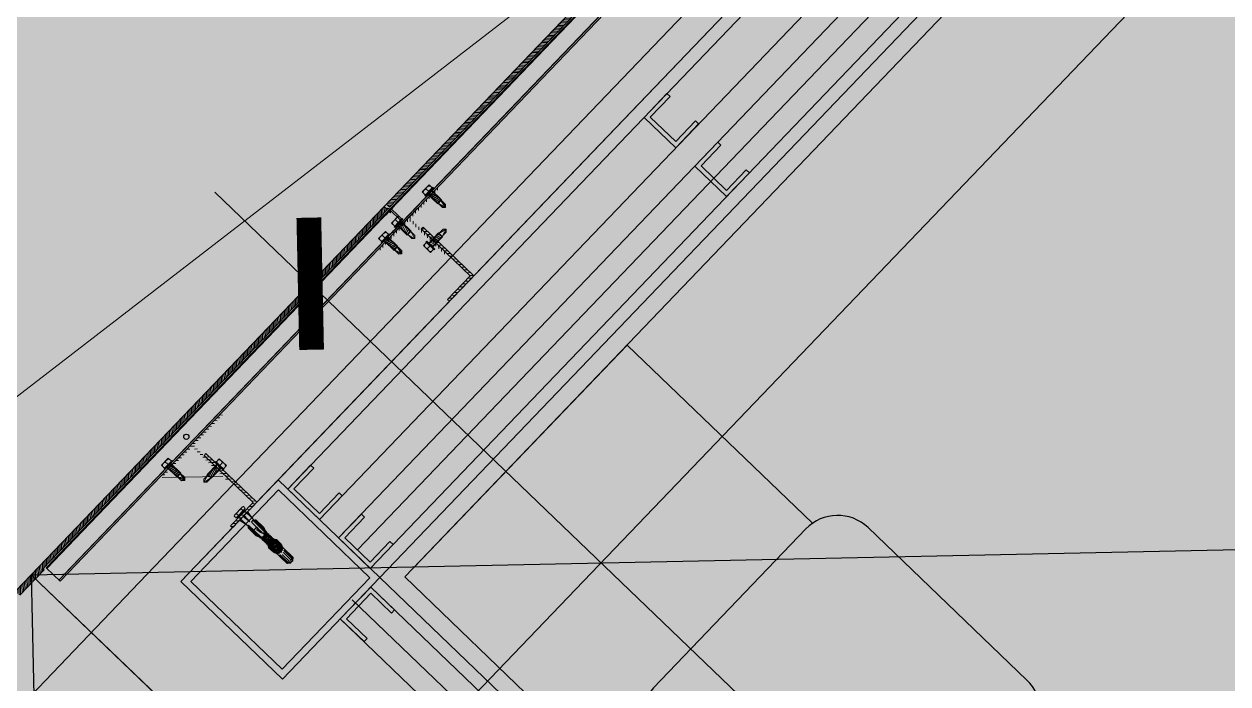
# Model space of a CAD drawing. Header units: metres. Extents: x 678805 to 1359287, y 2747329 to 5497370.
# Drawn here: x 679796.595 to 679797.964, y 2748732.756 to 2748733.506 of the extents above; entities that cross this region are included whole.
import ezdxf
from ezdxf.enums import TextEntityAlignment as Align

# ---------------------------------------------------------------- set-up
doc = ezdxf.new("R2010")
doc.units = ezdxf.units.M
doc.linetypes.add('XREF_MON_BUILDINGS$0$Hidden', pattern=[0.004, 0.002, -0.002])
for name, color, linetype in [('00_XREF_MON_HSC_PAVEMENT', 7, 'Continuous'), ('00_XREF_TWQ_BUILDINGS', 7, 'Continuous'), ('XREF_MON_BUILDINGS$0$00-Modulos DEFINIDOS', 7, 'Continuous'), ('XREF_MON_BUILDINGS$0$00-Modulos ROOFS', 2, 'Continuous'), ('XREF_MON_BUILDINGS$0$02-L-01_Structure', 2, 'Continuous'), ('XREF_MON_BUILDINGS$0$02-L-01_Structure t2', 7, 'Continuous'), ('XREF_MON_BUILDINGS$0$02-L-01_Struture aux', 4, 'Continuous'), ('XREF_MON_BUILDINGS$0$02-L-Insulation', 252, 'Continuous'), ('XREF_MON_BUILDINGS$0$02-L-INT Panel', 5, 'Continuous'), ('XREF_MON_BUILDINGS$0$02-L-panel', 5, 'Continuous'), ('XREF_MON_BUILDINGS$0$02_L_Furniture', 7, 'Continuous'), ('XREF_MON_BUILDINGS$0$COTAUX', 7, 'Continuous')]:
    doc.layers.add(name, color=color, linetype=linetype)
doc.layers.add('02-L-Waterfeatures 01', color=7, linetype='Continuous', true_color=0x4da6ff)
doc.layers.add('XREF_MON_BUILDINGS$0$0-WIPEOUTS', color=7, linetype='Continuous', true_color=0xffffff)
doc.layers.add('XREF_MON_BUILDINGS$0$00_AUX', color=3, linetype='Continuous', plot=False)
for name, color, linetype, lineweight in [('XREF_MON_BUILDINGS$0$02-H-251', 251, 'Continuous', 0), ('XREF_MON_BUILDINGS$0$02-H-254', 254, 'Continuous', 0), ('XREF_MON_BUILDINGS$0$02-L-01_Structure L', 7, 'Continuous', 5), ('XREF_MON_BUILDINGS$0$02-L-01_Structure T', 8, 'Continuous', 5), ('XREF_MON_GENERAL_LAYOUT$0$02-L-Level Curves 0.25-0.75m', 33, 'Continuous', 5)]:
    doc.layers.add(name, color=color, linetype=linetype, lineweight=lineweight)
doc.layers.add('XREF_MON_BUILDINGS$0$02-KH-01 Water_Toilets', color=7, linetype='Continuous', lineweight=30, true_color=0x3877ff)
doc.layers.add('XREF_MON_HSC_PAVEMENT$0$03-TR-Pavement_06_Concrete Slab in situ', color=7, linetype='Continuous', lineweight=9, true_color=0xf7f7f7)
doc.layers.get('XREF_MON_BUILDINGS$0$02-KH-01 Water_Toilets').off()
doc.styles.add('XREF_MON_BUILDINGS$0$E100', font='verdana.ttf', dxfattribs={"height": 0.18})
doc.styles.add('XREF_MON_GENERAL_LAYOUT$0$Standard', font='arial.ttf')
doc.linetypes.add('XREF_MON_BUILDINGS$0$BATTING', pattern='A,0.0001,-0.1,[134,ltypeshp.shx,S=0.1,R=0,X=-0.1,Y=0],-0.2,[134,ltypeshp.shx,S=0.1,R=180,X=0.1,Y=0],-0.1', length=0.4001)
doc.dimstyles.new('XREF_MON_BUILDINGS$0$E100', dxfattribs={"dimscale": 0.03, "dimtxt": 12, "dimasz": 0.5, "dimexe": 0.1, "dimexo": 1, "dimgap": 4, "dimtad": 1, "dimzin": 0, "dimdsep": 46, "dimtxsty": 'XREF_MON_BUILDINGS$0$E100', "dimblk1": 'XREF_MON_BUILDINGS$0$LINCOT200', "dimblk2": 'XREF_MON_BUILDINGS$0$LINCOT200', "dimsah": 1, "dimcen": 0.1, "dimdle": 0.1, "dimse1": 1, "dimse2": 1, "dimclrt": 256, "dimadec": 0, "dimazin": 0, "dimtfac": 0.015385, "dimtofl": 0, "dimtmove": 0, "dimatfit": 3, "dimldrblk": 'XREF_MON_BUILDINGS$0$LINCOT200', "dimfxl": 1, "dimtolj": 1, "dimtzin": 0, "dimarcsym": 0})

# ---------------------------------------------------------------- blocks, each defined once
blk = doc.blocks.new('XREF_MON_BUILDINGS$0$LINCOT200')
for p, q in [((0, -10), (0, 10)), ((0, 0), (10, 0))]:
    blk.add_line(p, q)
at = {"const_width": 1.875}
blk.add_lwpolyline([(3.536, -3.535), (-3.536, 3.536)], dxfattribs=at)
at = {"layer": 'XREF_MON_BUILDINGS$0$COTAUX'}
blk.add_line((0, 0), (-1.25, 0), dxfattribs=at)
blk = doc.blocks.new('*D89')
at = {"layer": 'DEFPOINTS', "color": 0, "transparency": 16777216}
for p in [(119.6986, -56.8206), (124.4986, -56.8206), (124.4986, -57.2785)]:
    blk.add_point(p, dxfattribs=at)
at = {"layer": 'XREF_MON_BUILDINGS$0$00_AUX', "color": 0, "lineweight": -2, "transparency": 16777216}
blk.add_line((119.7136, -57.2785), (124.4836, -57.2785), dxfattribs=at)
at = {"layer": 'XREF_MON_BUILDINGS$0$00_AUX', "color": 0, "lineweight": -2, "transparency": 16777216, "xscale": 0.015, "yscale": 0.015, "zscale": 0.015, "rotation": 180}
blk.add_blockref('XREF_MON_BUILDINGS$0$LINCOT200', (119.6986, -57.2785), dxfattribs=at)
at = {"layer": 'XREF_MON_BUILDINGS$0$00_AUX', "color": 0, "lineweight": -2, "transparency": 16777216, "xscale": 0.015, "yscale": 0.015, "zscale": 0.015}
blk.add_blockref('XREF_MON_BUILDINGS$0$LINCOT200', (124.4986, -57.2785), dxfattribs=at)
at = {"layer": 'XREF_MON_BUILDINGS$0$00_AUX', "transparency": 16777216, "insert": (122.0986, -57.0644), "char_height": 0.18, "attachment_point": 5, "style": 'XREF_MON_BUILDINGS$0$E100'}
blk.add_mtext('\\A1;4.80', dxfattribs=at)
blk = doc.blocks.new('*D90')
at = {"layer": 'DEFPOINTS', "color": 0, "transparency": 16777216}
for p in [(119.6986, -56.8206), (120.1566, -56.8206), (119.6986, -61.6206)]:
    blk.add_point(p, dxfattribs=at)
at = {"layer": 'XREF_MON_BUILDINGS$0$00_AUX', "color": 0, "lineweight": -2, "transparency": 16777216}
blk.add_line((120.1566, -61.6056), (120.1566, -56.8356), dxfattribs=at)
at = {"layer": 'XREF_MON_BUILDINGS$0$00_AUX', "color": 0, "lineweight": -2, "transparency": 16777216, "xscale": 0.015, "yscale": 0.015, "zscale": 0.015}
for p, rotation in [((120.1566, -56.8206), 90.00000000000006), ((120.1566, -61.6206), 270.0000000000001)]:
    blk.add_blockref('XREF_MON_BUILDINGS$0$LINCOT200', p, dxfattribs=dict(at, rotation=rotation))
at = {"layer": 'XREF_MON_BUILDINGS$0$00_AUX', "transparency": 16777216, "insert": (119.9425, -59.2206), "char_height": 0.18, "attachment_point": 5, "rotation": 90, "style": 'XREF_MON_BUILDINGS$0$E100'}
blk.add_mtext('\\A1;4.80', dxfattribs=at)
blk = doc.blocks.new('XREF_MON_BUILDINGS$0$PILAR STRUCTURE')
at = {"layer": 'XREF_MON_BUILDINGS$0$02-L-01_Structure', "linetype": 'Continuous'}
h = blk.add_hatch(dxfattribs=at)
h.set_pattern_fill('ANGLE', color=252)
h.set_pattern_definition([(0, (-144.6596, 18.5684), (0, 6.985), [5.08, -1.905]), (90, (-144.6596, 18.5684), (-6.985, 4e-16), [5.08, -1.905])])
h.paths.add_polyline_path([(-0.08, -0.08), (0.08, -0.08), (0.08, 0.08), (-0.08, 0.08)])
h.paths.add_polyline_path([(-0.072, -0.072), (0.072, -0.072), (0.072, 0.072), (-0.072, 0.072)], flags=16)
h = blk.add_hatch(color=252, dxfattribs=at)
h.dxf.hatch_style = 1
h.paths.add_polyline_path([(-0.072, -0.072), (0.072, -0.072), (0.072, 0.072), (-0.072, 0.072)], flags=16)
h.paths.add_polyline_path([(-0.08, -0.08), (0.08, -0.08), (0.08, 0.08), (-0.08, 0.08)])
for points in [[(-0.08, -0.08), (0.08, -0.08), (0.08, 0.08), (-0.08, 0.08)], [(-0.072, -0.072), (0.072, -0.072), (0.072, 0.072), (-0.072, 0.072)]]:
    blk.add_lwpolyline(points, close=True, dxfattribs=at)
blk = doc.blocks.new('XREF_MON_BUILDINGS$0$ULMA_Escuadra40x80_Seccion')
at = {"layer": 'XREF_MON_BUILDINGS$0$02-H-251', "ltscale": 125}
h = blk.add_hatch(dxfattribs=at)
h.set_pattern_fill('ANSI31', color=256, scale=0.001, angle=360, style=0)
h.paths.add_polyline_path([(0, 0.08), (0.003, 0.08), (0.003, 0.003), (0.04, 0.003), (0.04, 0), (0, 0)])
at = {"layer": 'XREF_MON_BUILDINGS$0$02-L-01_Structure L', "linetype": 'Continuous'}
blk.add_lwpolyline([(0, 0.08), (0.003, 0.08), (0.003, 0.003), (0.04, 0.003), (0.04, 0), (0, 0)], close=True, dxfattribs=at)
blk = doc.blocks.new('XREF_MON_BUILDINGS$0$ULMA_Anclaje fijacion a forjado y a cerramiento base')
at = {"layer": 'XREF_MON_BUILDINGS$0$02-L-01_Structure T', "linetype": 'Continuous'}
for p, q in [((-0.095, 0.0049), (-0.098, 0.0019)), ((-0.095, 0.0038), (-0.098, 0.0016)), ((-0.098, 0.0009), (-0.095, 0.0031)), ((-0.098, 0), (-0.098, 0.0019)), ((-0.098, 0), (-0.098, -0.0019)), ((-0.095, 0.0012), (-0.096, 0.0004)), ((-0.0564, 0.0049), (-0.095, 0.0049)), ((-0.095, 0.0038), (-0.095, 0.0049)), ((-0.0795, 0.0038), (-0.095, 0.0038)), ((-0.0795, 0.0031), (-0.095, 0.0031)), ((-0.095, 0.0012), (-0.095, 0.0031)), ((-0.0805, 0.0012), (-0.095, 0.0012)), ((-0.0805, 0.0008), (-0.0805, 0.0012)), ((-0.0792, 0.0037), (-0.0795, 0.0038)), ((-0.0795, 0.0031), (-0.0792, 0.0032)), ((-0.079, 0.0034), (-0.0792, 0.0037)), ((-0.0792, 0.0032), (-0.079, 0.0034)), ((-0.0724, 0.0005), (-0.0775, 0.0005)), ((-0.0724, 0.0005), (-0.0775, 0.0005)), ((-0.0428, 0.003), (-0.0768, 0.003)), ((-0.0768, 0.0005), (-0.0768, 0.003)), ((-0.076, 0.0036), (-0.076, 0.0049)), ((-0.058, 0.0036), (-0.076, 0.0036)), ((-0.0755, 0.0049), (-0.0699, 0.0064)), ((-0.0755, 0.0043), (-0.0755, 0.0049)), ((-0.0752, 0.0005), (-0.0752, 0.003)), ((-0.057, 0.0044), (-0.075, 0.0044)), ((-0.0744, 0.0005), (-0.0744, 0.003)), ((-0.0728, 0.0005), (-0.0728, 0.003)), ((-0.072, 0.0005), (-0.072, 0.003)), ((-0.0599, 0.006), (-0.0714, 0.006)), ((-0.0714, 0.006), (-0.0714, 0.0049)), ((-0.0714, 0.006), (-0.0714, 0.0049)), ((-0.0704, 0.0008), (-0.0704, 0.003)), ((-0.0704, 0.0003), (-0.0704, 0.0008)), ((-0.0606, 0.0064), (-0.0699, 0.0064)), ((-0.0699, 0.0064), (-0.0699, 0.006)), ((-0.0696, 0.003), (-0.0696, 0)), ((-0.068, 0.0019), (-0.068, 0.003)), ((-0.068, 0.0008), (-0.068, 0.0019)), ((-0.068, 0), (-0.068, 0.0008)), ((-0.068, 0), (-0.068, -0.0008)), ((-0.0672, 0.0021), (-0.0672, 0.003)), ((-0.0672, 0.0011), (-0.0672, 0.0021)), ((-0.0672, 0), (-0.0672, 0.0011)), ((-0.0672, 0), (-0.0672, -0.0011)), ((-0.0656, 0.0022), (-0.0656, 0.003)), ((-0.0656, 0.0012), (-0.0656, 0.0022)), ((-0.0656, 0), (-0.0656, 0.0012)), ((-0.0656, 0), (-0.0656, -0.0013)), ((-0.0648, 0.0022), (-0.0648, 0.003)), ((-0.0648, 0.0012), (-0.0648, 0.0022)), ((-0.0648, 0), (-0.0648, 0.0012)), ((-0.0648, 0), (-0.0648, -0.0013)), ((-0.0632, 0.0022), (-0.0632, 0.003)), ((-0.0632, 0.0012), (-0.0632, 0.0022)), ((-0.0632, 0), (-0.0632, 0.0012)), ((-0.0632, 0), (-0.0632, -0.0013)), ((-0.0586, 0.0022), (-0.0625, 0.0022)), ((-0.0586, 0.0012), (-0.0625, 0.0012)), ((-0.0624, 0.0022), (-0.0624, 0.003)), ((-0.0624, 0), (-0.0624, 0.0012)), ((-0.0624, 0), (-0.0624, -0.0013)), ((-0.0608, 0.0022), (-0.0608, 0.003)), ((-0.0608, 0), (-0.0608, 0.0012)), ((-0.0608, 0), (-0.0608, -0.0013)), ((-0.0606, 0.0064), (-0.0606, 0.006)), ((-0.0606, 0.0064), (-0.058, 0.0049)), ((-0.06, 0.0022), (-0.06, 0.003)), ((-0.06, 0), (-0.06, 0.0012)), ((-0.06, 0), (-0.06, -0.003)), ((-0.0599, 0.006), (-0.0599, 0.0049)), ((-0.0584, 0.0022), (-0.0584, 0.003)), ((-0.0584, 0), (-0.0584, 0.0012)), ((-0.0584, 0), (-0.0584, -0.003)), ((-0.058, 0.0049), (-0.058, 0.0044)), ((-0.0576, 0.0022), (-0.0576, 0.003)), ((-0.0576, -0.003), (-0.0576, 0.0012)), ((-0.057, 0.0046), (-0.057, 0.0049)), ((-0.0564, 0.003), (-0.0564, 0.0049)), ((-0.056, 0.0018), (-0.056, 0.003)), ((-0.056, 0), (-0.056, 0.0007)), ((-0.056, 0), (-0.056, -0.003)), ((-0.0548, 0.0049), (-0.0559, 0.0042)), ((-0.0552, 0.0014), (-0.0552, 0.003)), ((-0.0552, 0.0003), (-0.0552, -0.003)), ((-0.054, 0.0049), (-0.0548, 0.0049)), ((-0.0548, 0.003), (-0.0548, 0.0049)), ((-0.054, 0.003), (-0.054, 0.0049)), ((-0.0536, 0.0003), (-0.0536, 0.003)), ((-0.0524, 0.0049), (-0.0535, 0.0042)), ((-0.0528, 0), (-0.0528, 0.003)), ((-0.0528, 0), (-0.0528, -0.0003)), ((-0.0524, 0.003), (-0.0524, 0.0049)), ((-0.0516, 0.0049), (-0.0524, 0.0049)), ((-0.0516, 0.003), (-0.0516, 0.0049)), ((-0.0512, 0), (-0.0512, 0.003)), ((-0.0512, 0), (-0.0512, -0.001)), ((-0.05, 0.0049), (-0.0511, 0.0042)), ((-0.0504, 0), (-0.0504, 0.003)), ((-0.0504, 0), (-0.0504, -0.0012)), ((-0.0492, 0.0049), (-0.05, 0.0049)), ((-0.05, 0.003), (-0.05, 0.0049)), ((-0.0492, 0.003), (-0.0492, 0.0049)), ((-0.0488, 0.0022), (-0.0488, 0.003)), ((-0.0488, 0.0012), (-0.0488, 0.0026)), ((-0.0488, 0), (-0.0488, 0.0012)), ((-0.0488, 0), (-0.0488, -0.0013)), ((-0.0476, 0.0049), (-0.0487, 0.0042)), ((-0.048, 0), (-0.048, 0.003)), ((-0.048, 0), (-0.048, -0.0013)), ((-0.0476, 0.003), (-0.0476, 0.0049)), ((-0.0468, 0.0049), (-0.0476, 0.0049)), ((-0.0424, 0.0022), (-0.0475, 0.0022)), ((-0.0424, 0.0012), (-0.0475, 0.0012)), ((-0.0468, 0.003), (-0.0468, 0.0049)), ((-0.0464, 0.0022), (-0.0464, 0.003)), ((-0.0464, 0), (-0.0464, 0.0012)), ((-0.0464, 0), (-0.0464, -0.0013)), ((-0.0452, 0.0049), (-0.0463, 0.0042)), ((-0.0456, 0.0022), (-0.0456, 0.003)), ((-0.0456, 0), (-0.0456, 0.0012)), ((-0.0456, 0), (-0.0456, -0.0013)), ((-0.0444, 0.0049), (-0.0452, 0.0049)), ((-0.0452, 0.003), (-0.0452, 0.0049)), ((-0.0444, 0.003), (-0.0444, 0.0049)), ((-0.044, 0.0022), (-0.044, 0.003)), ((-0.044, 0.0022), (-0.044, 0.003)), ((-0.044, 0), (-0.044, 0.0012)), ((-0.044, 0), (-0.044, 0.0012)), ((-0.044, 0), (-0.044, -0.0013)), ((-0.044, 0), (-0.044, -0.003)), ((-0.0428, 0.0049), (-0.0439, 0.0042)), ((0, 0.0049), (-0.0428, 0.0049)), ((-0.0428, 0.003), (-0.0428, 0.0049)), ((-0.042, 0.0049), (-0.042, 0.0022)), ((-0.0185, 0.0036), (-0.042, 0.0036)), ((-0.042, 0.0012), (-0.042, 0.001)), ((-0.0405, 0.001), (-0.042, 0.001)), ((-0.0415, 0.0049), (-0.0359, 0.0064)), ((-0.0415, 0.0043), (-0.0415, 0.0049)), ((-0.0175, 0.0044), (-0.041, 0.0044)), ((-0.0312, 0.001), (-0.038, 0.001)), ((-0.0196, 0.006), (-0.0374, 0.006)), ((-0.0374, 0.006), (-0.0374, 0.0049)), ((-0.02, 0.0064), (-0.0359, 0.0064)), ((-0.0359, 0.0064), (-0.0359, 0.006)), ((-0.0356, 0.0005), (-0.0319, 0.0005)), ((-0.0319, 0.0005), (-0.0356, 0.0005)), ((-0.0282, 0.001), (-0.0308, 0.001)), ((-0.0282, 0.001), (-0.028, 0.0008)), ((-0.0282, 0.001), (-0.0282, -0.0036)), ((-0.0278, 0.001), (-0.028, 0.0008)), ((-0.028, 0.0008), (-0.028, -0.0036)), ((-0.0278, 0.001), (-0.0278, -0.0036)), ((-0.018, 0.001), (-0.0278, 0.001)), ((-0.02, 0.0064), (-0.02, 0.006)), ((-0.0185, 0.0049), (-0.02, 0.0064)), ((-0.0196, 0.0049), (-0.0196, 0.006)), ((-0.0185, 0.0049), (-0.0185, 0.0044)), ((-0.0175, 0.0049), (-0.0175, 0.0015)), ((-0.0052, 0.0064), (-0.0159, 0.0049)), ((-0.0043, 0.0009), (-0.0159, 0)), ((-0.0159, 0), (-0.0052, 0)), ((-0.0052, 0.0049), (-0.0052, 0.0064)), ((-0.0052, 0.0064), (-0.0043, 0.0049)), ((-0.0043, 0.0009), (-0.0052, 0)), ((-0.0043, -0.0009), (-0.0052, 0)), ((-0.0043, -0.0009), (-0.0043, 0.0009)), ((0.0015, 0.0064), (0, 0.0049)), ((0, 0), (0, 0.0049)), ((0, 0), (0, -0.0049)), ((0.002, 0.0064), (0.0015, 0.0064)), ((0.0015, 0), (0.0015, 0.0064)), ((0.0015, 0), (0.0015, -0.0064)), ((0.002, 0.0075), (0.0059, 0.0075)), ((0.002, -0.0075), (0.002, 0.0075)), ((0.002, 0), (0.002, 0.0064)), ((0.002, 0.0038), (0.0059, 0.0038)), ((0.002, 0), (0.002, -0.0064)), ((0.0065, 0.0065), (0.0059, 0.0075)), ((0.0065, -0.0065), (0.0065, 0.0065)), ((-0.098, -0.0009), (-0.095, -0.0031)), ((-0.095, -0.0038), (-0.098, -0.0016)), ((-0.095, -0.0049), (-0.098, -0.0019)), ((-0.095, -0.0012), (-0.096, -0.0004)), ((-0.095, -0.0012), (-0.095, -0.0031)), ((-0.0825, -0.0012), (-0.095, -0.0012)), ((-0.0795, -0.0031), (-0.095, -0.0031)), ((-0.095, -0.0038), (-0.095, -0.0049)), ((-0.0795, -0.0038), (-0.095, -0.0038)), ((-0.0564, -0.0049), (-0.095, -0.0049)), ((-0.0792, -0.0032), (-0.0795, -0.0031)), ((-0.0795, -0.0038), (-0.0792, -0.0037)), ((-0.079, -0.0034), (-0.0792, -0.0032)), ((-0.0792, -0.0037), (-0.079, -0.0034)), ((-0.0724, -0.0005), (-0.0775, -0.0005)), ((-0.0724, -0.0005), (-0.0775, -0.0005)), ((-0.0768, -0.0005), (-0.0768, -0.003)), ((-0.0428, -0.003), (-0.0768, -0.003)), ((-0.076, -0.0036), (-0.076, -0.0049)), ((-0.058, -0.0036), (-0.076, -0.0036)), ((-0.0755, -0.0043), (-0.0755, -0.0049)), ((-0.0755, -0.0049), (-0.0699, -0.0064)), ((-0.0752, -0.0005), (-0.0752, -0.003)), ((-0.057, -0.0044), (-0.075, -0.0044)), ((-0.0744, -0.0005), (-0.0744, -0.003)), ((-0.0728, -0.0005), (-0.0728, -0.003)), ((-0.072, -0.0005), (-0.072, -0.003)), ((-0.0714, -0.0049), (-0.0714, -0.006)), ((-0.0714, -0.0049), (-0.0714, -0.006)), ((-0.0599, -0.006), (-0.0714, -0.006)), ((-0.0704, -0.0008), (-0.0704, -0.003)), ((-0.0699, -0.006), (-0.0699, -0.0064)), ((-0.0606, -0.0064), (-0.0699, -0.0064)), ((-0.0696, -0.0011), (-0.0696, -0.003)), ((-0.068, -0.0019), (-0.068, -0.003)), ((-0.0672, -0.0021), (-0.0672, -0.003)), ((-0.0605, -0.0013), (-0.0656, -0.0013)), ((-0.0656, -0.0022), (-0.0656, -0.003)), ((-0.0656, -0.0022), (-0.0605, -0.0022)), ((-0.0648, -0.0022), (-0.0648, -0.003)), ((-0.0632, -0.0022), (-0.0632, -0.003)), ((-0.0624, -0.0022), (-0.0624, -0.003)), ((-0.0608, -0.0022), (-0.0608, -0.003)), ((-0.0606, -0.0064), (-0.058, -0.0049)), ((-0.0606, -0.006), (-0.0606, -0.0064)), ((-0.0599, -0.0049), (-0.0599, -0.006)), ((-0.058, -0.0044), (-0.058, -0.0049)), ((-0.057, -0.0044), (-0.057, -0.0049)), ((-0.0564, -0.003), (-0.0564, -0.0049)), ((-0.0548, -0.0049), (-0.0559, -0.0042)), ((-0.0548, -0.003), (-0.0548, -0.0049)), ((-0.054, -0.0049), (-0.0548, -0.0049)), ((-0.054, -0.003), (-0.054, -0.0049)), ((-0.0536, -0.0009), (-0.0536, -0.003)), ((-0.0524, -0.0049), (-0.0535, -0.0042)), ((-0.0528, -0.0014), (-0.0528, -0.003)), ((-0.0524, -0.003), (-0.0524, -0.0049)), ((-0.0516, -0.0049), (-0.0524, -0.0049)), ((-0.0516, -0.003), (-0.0516, -0.0049)), ((-0.0512, -0.002), (-0.0512, -0.003)), ((-0.05, -0.0049), (-0.0511, -0.0042)), ((-0.0504, -0.0022), (-0.0504, -0.003)), ((-0.05, -0.003), (-0.05, -0.0049)), ((-0.0492, -0.0049), (-0.05, -0.0049)), ((-0.0455, -0.0013), (-0.0494, -0.0013)), ((-0.0455, -0.0022), (-0.0494, -0.0022)), ((-0.0492, -0.003), (-0.0492, -0.0049)), ((-0.0488, -0.0022), (-0.0488, -0.003)), ((-0.0476, -0.0049), (-0.0487, -0.0042)), ((-0.048, -0.0022), (-0.048, -0.003)), ((-0.0476, -0.003), (-0.0476, -0.0049)), ((-0.0468, -0.0049), (-0.0476, -0.0049)), ((-0.0468, -0.003), (-0.0468, -0.0049)), ((-0.0464, -0.0022), (-0.0464, -0.003)), ((-0.0452, -0.0049), (-0.0463, -0.0042)), ((-0.0456, -0.0022), (-0.0456, -0.003)), ((-0.0452, -0.003), (-0.0452, -0.0049)), ((-0.0444, -0.0049), (-0.0452, -0.0049)), ((-0.0444, -0.003), (-0.0444, -0.0049)), ((-0.044, -0.0022), (-0.044, -0.003)), ((-0.0428, -0.0049), (-0.0439, -0.0042)), ((-0.0428, -0.003), (-0.0428, -0.0049)), ((0, -0.0049), (-0.0428, -0.0049)), ((-0.042, -0.0036), (-0.042, -0.0049)), ((-0.0185, -0.0036), (-0.042, -0.0036)), ((-0.0415, -0.0043), (-0.0415, -0.0049)), ((-0.0415, -0.0049), (-0.0359, -0.0064)), ((-0.0175, -0.0044), (-0.041, -0.0044)), ((-0.0374, -0.0049), (-0.0374, -0.006)), ((-0.0196, -0.006), (-0.0374, -0.006)), ((-0.0359, -0.006), (-0.0359, -0.0064)), ((-0.02, -0.0064), (-0.0359, -0.0064)), ((-0.0319, -0.0005), (-0.0356, -0.0005)), ((-0.0356, -0.0005), (-0.0319, -0.0005)), ((-0.0185, -0.0049), (-0.02, -0.0064)), ((-0.02, -0.006), (-0.02, -0.0064)), ((-0.0196, -0.0049), (-0.0196, -0.006)), ((-0.0185, -0.0044), (-0.0185, -0.0049)), ((-0.0175, -0.0046), (-0.0175, -0.0049)), ((-0.0043, -0.0009), (-0.0159, 0)), ((-0.0052, -0.0064), (-0.0159, -0.0049)), ((-0.0052, -0.0049), (-0.0052, -0.0064)), ((-0.0052, -0.0064), (-0.0043, -0.0049)), ((0.0015, -0.0064), (0, -0.0049)), ((0.002, -0.0064), (0.0015, -0.0064)), ((0.002, -0.0038), (0.0059, -0.0038)), ((0.002, -0.0075), (0.0059, -0.0075)), ((0.0065, -0.0065), (0.0059, -0.0075))]:
    blk.add_line(p, q, dxfattribs=at)
for centre, radius, start, end in [((-0.0957, 0), 0.0005, 130.2691, 229.7309), ((-0.0825, 0.0008), 0.002, 270, 0), ((-0.0775, 0), 0.0005, 89.9975, 270), ((-0.0775, 0), 0.0005, 90, 270.0025), ((-0.075, 0.0034), 0.001, 90, 168.463), ((-0.0724, -0.007), 0.0075, 61.0463, 90), ((-0.0695, 0.006), 0.001, 180, 0), ((-0.0671, 0.006), 0.001, 180, 0), ((-0.0647, 0.006), 0.001, 180, 0), ((-0.0623, 0.006), 0.001, 180, 0), ((-0.0625, 0.0017), 0.0005, 90, 270.0116), ((-0.0605, 0.0017), 0.0005, 270.0013, 90), ((-0.0586, -0.0053), 0.0075, 48.5904, 90), ((-0.0586, -0.0053), 0.0065, 48.5904, 90), ((-0.058, 0.0046), 0.001, 270, 0), ((-0.0561, 0.0045), 0.0003, 180, 300), ((-0.0586, 0.0052), 0.0065, 306.1289, 311.4096), ((-0.0494, -0.0053), 0.0075, 128.1223, 131.4096), ((-0.0537, 0.0045), 0.0003, 180, 300), ((-0.0494, 0.0052), 0.0065, 228.5904, 270), ((-0.0513, 0.0045), 0.0003, 180, 300), ((-0.0489, 0.0045), 0.0003, 180, 300), ((-0.0475, 0.0017), 0.0005, 90, 270.0025), ((-0.0465, 0.0045), 0.0003, 180, 300), ((-0.0455, 0.0017), 0.0005, 270, 90), ((-0.0441, 0.0045), 0.0003, 180, 300), ((-0.0424, -0.0053), 0.0075, 61.0463, 90), ((-0.0424, -0.0053), 0.0065, 61.0463, 90), ((-0.041, 0.0034), 0.001, 90, 168.463), ((-0.0356, 0.007), 0.0075, 241.0463, 270), ((-0.0356, 0.007), 0.0065, 241.0463, 269.9987), ((-0.0356, -0.007), 0.0075, 90, 111.0361), ((-0.0355, 0.006), 0.001, 180, 0), ((-0.0355, 0.006), 0.001, 180, 0), ((-0.0327, 0.006), 0.001, 180, 0), ((-0.031, 0), 0.001, 209.9997, 150), ((-0.031, 0), 0.001, 210, 150.0003), ((-0.0299, 0.006), 0.001, 180, 0), ((-0.0271, 0.006), 0.001, 180, 0), ((-0.0243, 0.006), 0.001, 180, 0), ((-0.0215, 0.006), 0.001, 180, 0), ((-0.0185, 0.0046), 0.001, 270, 0), ((-0.018, 0.0015), 0.0005, 270, 0), ((0.0032, 0.0056), 0.00332, 325.6168, 34.3832), ((-0.0059, 0), 0.0124, 342.4126, 17.5874), ((-0.075, -0.0034), 0.001, 191.537, 270), ((-0.0724, 0.007), 0.0075, 270, 291.0395), ((-0.0724, -0.007), 0.0065, 61.0463, 90), ((-0.0695, -0.006), 0.001, 0, 180), ((-0.0656, 0.0052), 0.0075, 241.0463, 270), ((-0.0656, 0.0052), 0.0065, 241.0463, 269.9987), ((-0.0671, -0.006), 0.001, 0, 180), ((-0.0647, -0.006), 0.001, 0, 180), ((-0.0623, -0.006), 0.001, 0, 180), ((-0.0625, -0.0018), 0.0005, 89.9884, 270), ((-0.0605, -0.0018), 0.0005, 270, 89.9987), ((-0.058, -0.0046), 0.001, 11.537, 90), ((-0.0561, -0.0045), 0.0003, 60, 180), ((-0.0494, 0.0052), 0.0075, 228.5904, 270), ((-0.0586, 0.0052), 0.0075, 308.1223, 311.4096), ((-0.0537, -0.0045), 0.0003, 60, 180), ((-0.0494, -0.0053), 0.0065, 126.1289, 131.4096), ((-0.0513, -0.0045), 0.0003, 60, 180), ((-0.0489, -0.0045), 0.0003, 60, 180), ((-0.0475, -0.0018), 0.0005, 89.9975, 270), ((-0.0465, -0.0045), 0.0003, 60, 180), ((-0.0455, -0.0018), 0.0005, 270, 90), ((-0.0441, -0.0045), 0.0003, 60, 180), ((-0.041, -0.0034), 0.001, 191.537, 270), ((-0.0355, -0.006), 0.001, 0, 180), ((-0.0355, -0.006), 0.001, 0, 180), ((-0.0327, -0.006), 0.001, 0, 180), ((-0.0299, -0.006), 0.001, 0, 180), ((-0.0271, -0.006), 0.001, 0, 180), ((-0.0243, -0.006), 0.001, 0, 180), ((-0.0215, -0.006), 0.001, 0, 180), ((-0.0185, -0.0046), 0.001, 0, 90), ((0.0032, -0.0056), 0.00332, 325.6168, 34.3832)]:
    blk.add_arc(centre, radius, start, end, dxfattribs=at)
blk = doc.blocks.new('XREF_MON_BUILDINGS$0$AUTORROSCANTE')
at = {"layer": 'XREF_MON_BUILDINGS$0$02-L-01_Structure t2', "color": 0}
for p, q in [((-31.2, 5.6), (-26.2, 5.6)), ((-31.2, 0), (-26.2, 0)), ((-2.4, 2.5), (-25, 2.5)), ((0, 0), (-9, 2.5)), ((0, 0), (-3.6, -1.1)), ((0, 0), (-2.4, 2.5)), ((0, 0), (-2.4, -2.5)), ((-31.2, -5.6), (-26.2, -5.6)), ((-2.4, -2.5), (-25, -2.5)), ((-3.6, -1.1), (-2.4, -2.5))]:
    blk.add_line(p, q, dxfattribs=at)
at = {"layer": 'XREF_MON_BUILDINGS$0$02-L-01_Structure t2', "color": 253}
for p, q in [((-25, 3.1), (-9, 3.1)), ((-23.5, -3.1), (-25, 2.7)), ((-21.4, -3.1), (-23.1, 3.1)), ((-19.3, -3.1), (-21, 3.1)), ((-17.3, -3.1), (-18.9, 3.1)), ((-15.2, -3.1), (-16.9, 3.1)), ((-13.1, -3.1), (-14.8, 3.1)), ((-11.1, -3.1), (-12.7, 3.1)), ((-9, -3.1), (-10.7, 3.1)), ((-9, -3.1), (-9, 3.1)), ((-25, -3.1), (-9, -3.1)), ((-3.6, -1.1), (-9, -2.5))]:
    blk.add_line(p, q, dxfattribs=at)
at = {"layer": 'XREF_MON_BUILDINGS$0$02-L-01_Structure t2', "color": 0}
for points in [[(-31.2, 5.6), (-26.2, 5.6), (-26.2, -5.6), (-31.2, -5.6)], [(-26.2, 6.5), (-25, 6.5), (-25, -6.5), (-26.2, -6.5)]]:
    blk.add_lwpolyline(points, close=True, dxfattribs=at)
for centre, start, end in [((-27, 2.4), 129.284, 214.1828), ((-27, -2.4), 145.8304, 230.7333)]:
    blk.add_arc(centre, 4.21, start, end, dxfattribs=at)
blk = doc.blocks.new('XREF_MON_BUILDINGS$0$ULMA_Montante VV')
at = {"layer": 'XREF_MON_BUILDINGS$0$02-H-251', "ltscale": 125}
h = blk.add_hatch(dxfattribs=at)
h.set_pattern_fill('ANSI31', color=256, scale=0.001, angle=450, style=0)
h.set_pattern_definition([(135, (-0.05125, -0.0025), (-0.00224506, -0.00224506), [])])
edge = h.paths.add_edge_path()
edge.add_line((-0.051, -0.0025), (0.0484, -0.0025))
edge.add_arc((0.0484, -0.0022), 0.0003, 270, 360)
edge.add_line((0.0487, -0.0022), (0.0487, -0.0003))
edge.add_arc((0.0484, -0.0003), 0.0003, 0, 90)
edge.add_line((0.0484, 0), (0, 0))
edge.add_line((0, 0), (0, 0.0572))
edge.add_arc((-0.0003, 0.0572), 0.0003, 0, 90)
edge.add_line((-0.0003, 0.0575), (-0.0022, 0.0575))
edge.add_arc((-0.0022, 0.0572), 0.0003, 90, 180)
edge.add_line((-0.0025, 0.0572), (-0.0025, 0))
edge.add_line((-0.0025, 0), (-0.051, 0))
edge.add_arc((-0.051, -0.0003), 0.0003, 90, 180)
edge.add_line((-0.0513, -0.0003), (-0.0513, -0.0022))
edge.add_arc((-0.051, -0.0022), 0.0003, 180, 270)
blk = doc.blocks.new('XREF_MON_BUILDINGS$0$ULMA_Autotaladrante')
at = {"layer": 'XREF_MON_BUILDINGS$0$02-L-01_Structure T', "color": 252}
for p, q in [((-0.025, 0), (-0.0226, 0.0025)), ((-0.025, 0), (-0.016, 0.0025)), ((-0.025, 0), (-0.0226, -0.0025)), ((-0.025, 0), (-0.0214, -0.0011)), ((-0.0226, 0.0025), (0, 0.0025)), ((0, 0.0032), (-0.016, 0.0032)), ((-0.016, -0.0031), (-0.016, 0.0032)), ((-0.016, -0.0031), (-0.0143, 0.0032)), ((-0.0139, -0.0031), (-0.0123, 0.0032)), ((-0.0119, -0.0031), (-0.0102, 0.0032)), ((-0.0098, -0.0031), (-0.0081, 0.0032)), ((-0.0077, -0.0031), (-0.0061, 0.0032)), ((-0.0057, -0.0031), (-0.004, 0.0032)), ((-0.0036, -0.0031), (-0.0019, 0.0032)), ((-0.0015, -0.0031), (0, 0.0027)), ((0.0062, 0.0056), (0.0012, 0.0056)), ((0.0062, 0), (0.0012, 0)), ((-0.0214, -0.0011), (-0.0226, -0.0025)), ((-0.0226, -0.0025), (0, -0.0025)), ((-0.0214, -0.0011), (-0.016, -0.0025)), ((0, -0.0031), (-0.016, -0.0031)), ((0.0062, -0.0056), (0.0012, -0.0056))]:
    blk.add_line(p, q, dxfattribs=at)
for points in [[(0.0012, 0.0065), (0, 0.0065), (0, -0.0065), (0.0012, -0.0065)], [(0.0062, 0.0056), (0.0012, 0.0056), (0.0012, -0.0056), (0.0062, -0.0056)]]:
    blk.add_lwpolyline(points, close=True, dxfattribs=at)
for centre, start, end in [((0.002, 0.0024), 325.8172, 50.716), ((0.002, -0.0024), 309.2667, 34.1696)]:
    blk.add_arc(centre, 0.00421, start, end, dxfattribs=at)
blk = doc.blocks.new('XREF_MON_BUILDINGS$0$component PICA')
at = {"linetype": 'Continuous', "ltscale": 0.01}
for p, q in [((125, 350), (-125, 350)), ((-175, 300), (-175, 50)), ((175, 50), (175, 300)), ((0, 150), (0, -20)), ((-125, 0), (125, 0))]:
    blk.add_line(p, q, dxfattribs=at)
blk.add_circle((0, 60), 25, dxfattribs=at)
for centre, start, end in [((-125, 300), 90, 180), ((125, 300), 0, 90), ((-125, 50), 180, 270), ((125, 50), 270, 0)]:
    blk.add_arc(centre, 50, start, end, dxfattribs=at)
blk = doc.blocks.new('XREF_MON_BUILDINGS$0$A$C56BF4A3E')
at = {"layer": 'XREF_MON_BUILDINGS$0$02-H-254', "ltscale": 125}
h = blk.add_hatch(dxfattribs=at)
h.set_pattern_fill('ANSI31', color=256, scale=0.0005, style=0)
h.set_pattern_definition([(45, (-247.7581043, -172.2187862), (-0.001122532015, 0.001122532015), [])])
h.paths.add_polyline_path([(5.4181, 4.8144), (4.8526, 4.8144), (4.8526, 4.8128), (4.8127, 4.8128), (4.8127, 4.8194), (5.4181, 4.8194)])
h = blk.add_hatch(dxfattribs=at)
h.set_pattern_fill('ANSI31', color=256, scale=0.0005, angle=90, style=0)
h.set_pattern_definition([(135, (179.8455742, -255.1964604), (-0.001122532015, -0.001122532015), [])])
h.paths.add_polyline_path([(5.4217, 4.8194), (6.0319, 4.8194), (6.0319, 4.8145), (5.4217, 4.8144)])
at = {"layer": 'XREF_MON_BUILDINGS$0$02-L-01_Struture aux', "ltscale": 0.001}
for p, q in [((4.856, 4.8125), (4.9609, 4.8125)), ((4.856, 4.8117), (4.9609, 4.8117))]:
    blk.add_line(p, q, dxfattribs=at)
at = {"layer": 'XREF_MON_BUILDINGS$0$02-L-01_Struture aux'}
for p, q in [((4.856, 4.7906), (4.856, 4.8125)), ((5.4181, 4.8098), (5.4181, 4.8116)), ((4.856, 4.7926), (9.6065, 4.7926)), ((9.6065, 4.7908), (4.856, 4.7906)), ((4.8643, 4.7927), (9.6065, 4.7927))]:
    blk.add_line(p, q, dxfattribs=at)
at = {"layer": 'XREF_MON_BUILDINGS$0$02-L-01_Struture aux', "linetype": 'XREF_MON_BUILDINGS$0$Hidden'}
for p, q in [((5.4123, 4.8115), (5.4123, 4.8125)), ((5.42, 4.8125), (5.4123, 4.8125)), ((5.4181, 4.8115), (5.4123, 4.8115)), ((5.4181, 4.8097), (5.4181, 4.8115)), ((5.4198, 4.8115), (5.4186, 4.8115)), ((5.4186, 4.8097), (5.4186, 4.8115)), ((5.419, 4.8152), (5.4203, 4.8129)), ((5.4195, 4.8155), (5.4212, 4.8126)), ((5.4198, 4.7952), (5.4198, 4.8115)), ((5.4267, 4.8125), (5.4214, 4.8125)), ((5.4216, 4.8021), (5.4216, 4.8115)), ((5.4267, 4.8115), (5.4216, 4.8115)), ((5.4036, 4.7926), (5.4056, 4.7926)), ((5.4036, 4.7908), (5.4036, 4.7926)), ((5.4036, 4.7908), (5.443, 4.7908)), ((5.4048, 4.7926), (5.4056, 4.7926)), ((5.4124, 4.7928), (5.4056, 4.7926)), ((5.4216, 4.7954), (5.4216, 4.8021))]:
    blk.add_line(p, q, dxfattribs=at)
at = {"layer": 'XREF_MON_BUILDINGS$0$02-L-01_Struture aux', "linetype": 'Continuous'}
for p, q in [((5.1106, 4.6264), (9.3506, 4.6264)), ((5.1106, 4.5964), (9.3506, 4.5964)), ((5.0456, 4.5314), (5.0456, 0.2914))]:
    blk.add_line(p, q, dxfattribs=at)
at = {"layer": 'XREF_MON_BUILDINGS$0$02-L-01_Struture aux'}
for points in [[(9.6065, 4.8126), (4.8643, 4.8126)], [(4.8643, 4.8118), (9.6065, 4.8118)], [(9.6065, 4.8125), (4.9609, 4.8125)], [(4.9609, 4.8117), (9.6065, 4.8117)]]:
    blk.add_lwpolyline(points, dxfattribs=at)
at = {"layer": 'XREF_MON_BUILDINGS$0$02-L-01_Struture aux', "linetype": 'Continuous'}
for points in [[(5.1481, 4.6764), (5.1106, 4.6764), (5.1106, 4.6264), (5.1481, 4.6264), (5.1481, 4.6314), (5.1156, 4.6314), (5.1156, 4.6714), (5.1481, 4.6714), (5.1481, 4.6764)], [(5.7331, 4.6764), (5.6956, 4.6764), (5.6956, 4.6264), (5.7331, 4.6264), (5.7331, 4.6314), (5.7006, 4.6314), (5.7006, 4.6714), (5.7331, 4.6714), (5.7331, 4.6764)], [(5.1481, 4.5464), (5.1106, 4.5464), (5.1106, 4.5964), (5.1481, 4.5964), (5.1481, 4.5914), (5.1156, 4.5914), (5.1156, 4.5514), (5.1481, 4.5514), (5.1481, 4.5464)], [(5.7331, 4.5464), (5.6956, 4.5464), (5.6956, 4.5964), (5.7331, 4.5964), (5.7331, 4.5914), (5.7006, 4.5914), (5.7006, 4.5514), (5.7331, 4.5514), (5.7331, 4.5464)], [(5.0456, 4.4939), (5.0456, 4.5314), (5.0956, 4.5314), (5.0956, 4.4939), (5.0906, 4.4939), (5.0906, 4.5264), (5.0506, 4.5264), (5.0506, 4.4939), (5.0456, 4.4939)]]:
    blk.add_lwpolyline(points, dxfattribs=at)
at = {"layer": 'XREF_MON_BUILDINGS$0$02-L-01_Struture aux', "ltscale": 2}
blk.add_circle((5.0737, 4.8007), 0.003, dxfattribs=at)
at = {"layer": 'XREF_MON_BUILDINGS$0$02-L-01_Struture aux', "linetype": 'XREF_MON_BUILDINGS$0$Hidden'}
for centre, radius, start, end in [((5.4183, 4.8097), 0.00025, 180, 360), ((5.4192, 4.8153), 0.0003, 30, 210), ((5.42, 4.8128), 0.0003, 270, 30), ((5.4214, 4.8128), 0.0003, 210, 270)]:
    blk.add_arc(centre, radius, start, end, dxfattribs=at)
at = {"layer": 'XREF_MON_BUILDINGS$0$02-L-Insulation', "linetype": 'XREF_MON_BUILDINGS$0$BATTING', "ltscale": 0.08}
for p, q in [((4.9173, 4.7247), (0.0947, 4.7215)), ((9.5534, 4.7247), (4.9173, 4.7247))]:
    blk.add_line(p, q, dxfattribs=at)
at = {"layer": 'XREF_MON_BUILDINGS$0$02-L-Insulation', "linetype": 'XREF_MON_BUILDINGS$0$BATTING', "ltscale": 0.04}
for p, q in [((5.1156, 4.5714), (9.3506, 4.5714)), ((5.0706, 0.2964), (5.0706, 4.5364))]:
    blk.add_line(p, q, dxfattribs=at)
at = {"layer": 'XREF_MON_BUILDINGS$0$02-L-INT Panel', "linetype": 'Continuous'}
for p, q in [((4.9506, 4.6914), (9.5106, 4.6914)), ((9.5106, 4.6914), (4.9506, 4.6914)), ((5.1106, 4.6914), (9.1756, 4.6914)), ((5.1106, 4.6764), (9.3506, 4.6764)), ((5.1106, 4.5464), (9.3506, 4.5464)), ((5.0956, 4.5314), (5.0956, 0.2914)), ((5.1106, 4.5314), (5.1106, 0.2914)), ((5.1106, 4.5314), (9.3506, 4.5314)), ((5.1306, 4.5114), (5.1306, 0.3114)), ((5.1306, 4.5114), (9.3306, 4.5114))]:
    blk.add_line(p, q, dxfattribs=at)
at = {"layer": 'XREF_MON_BUILDINGS$0$02-L-panel'}
for p, q in [((5.4181, 4.8194), (4.8127, 4.8194)), ((4.8127, 4.8194), (5.4181, 4.8194)), ((4.8526, 4.8127), (4.8127, 4.8127)), ((5.4181, 4.8143), (4.8526, 4.8144)), ((4.8526, 4.8144), (4.8526, 4.8127)), ((5.4378, 4.8145), (9.6149, 4.8145))]:
    blk.add_line(p, q, dxfattribs=at)
at = {"layer": 'XREF_MON_BUILDINGS$0$02-L-panel', "ltscale": 125}
blk.add_line((5.4217, 4.8147), (5.4217, 4.8194), dxfattribs=at)
blk.add_line((5.4217, 4.8147), (5.4217, 4.8194), dxfattribs=at)
at = {"layer": 'XREF_MON_BUILDINGS$0$02-L-panel'}
for points in [[(5.4181, 4.8144), (5.4181, 4.8194)], [(6.0319, 4.8145), (6.0319, 4.8194), (5.4217, 4.8194), (5.4217, 4.8144), (6.0319, 4.8145)]]:
    blk.add_lwpolyline(points, dxfattribs=at)
at = {"layer": 'XREF_MON_BUILDINGS$0$02-L-panel', "ltscale": 125}
blk.add_lwpolyline([(5.4217, 4.8144), (5.4217, 4.8194)], dxfattribs=at)
at = {"layer": 'XREF_MON_BUILDINGS$0$02_L_Furniture'}
blk.add_lwpolyline([(5.1456, 4.5114), (5.4956, 4.5114), (5.4956, 4.2191)], dxfattribs=at)
at = {"layer": 'XREF_MON_BUILDINGS$0$02-L-01_Structure', "linetype": 'Continuous'}
blk.add_blockref('XREF_MON_BUILDINGS$0$PILAR STRUCTURE', (5.0306, 4.6114), dxfattribs=at)
at = {"layer": 'XREF_MON_BUILDINGS$0$02-L-01_Struture aux'}
for name, p, rotation in [('XREF_MON_BUILDINGS$0$ULMA_Montante VV', (5.0699, 4.7881), 179.9999999998918), ('XREF_MON_BUILDINGS$0$ULMA_Autotaladrante', (5.0754, 4.7507), 0.004741051958270346)]:
    blk.add_blockref(name, p, dxfattribs=dict(at, rotation=rotation))
at = {"layer": 'XREF_MON_BUILDINGS$0$02-L-01_Struture aux', "color": 253, "xscale": -0.001000000003841706, "yscale": 0.000999999996565748, "zscale": 0.001, "rotation": 89.99999999989186}
for p in [(5.0365, 4.7676), (5.4655, 4.7685)]:
    blk.add_blockref('XREF_MON_BUILDINGS$0$AUTORROSCANTE', p, dxfattribs=at)
at = {"layer": 'XREF_MON_BUILDINGS$0$02-L-01_Struture aux'}
for name, p, xscale, rotation in [('XREF_MON_BUILDINGS$0$ULMA_Montante VV', (5.4287, 4.7883), -1, 180), ('XREF_MON_BUILDINGS$0$ULMA_Autotaladrante', (5.416, 4.7941), -1, 269.9952589478254), ('XREF_MON_BUILDINGS$0$ULMA_Escuadra40x80_Seccion', (5.0754, 4.6914), -1, 359.9999999998918), ('XREF_MON_BUILDINGS$0$ULMA_Escuadra40x80_Seccion', (5.4319, 4.6914), -1, 359.9999999998918), ('XREF_MON_BUILDINGS$0$ULMA_Autotaladrante', (5.4232, 4.7509), -1, 359.9905178906978), ('XREF_MON_BUILDINGS$0$ULMA_Anclaje fijacion a forjado y a cerramiento base', (5.0539, 4.6944), -0.8000000000001819, 269.9999999998918)]:
    blk.add_blockref(name, p, dxfattribs=dict(at, xscale=xscale, rotation=rotation))
at = {"layer": 'XREF_MON_BUILDINGS$0$02-L-01_Struture aux', "xscale": -0.001000000003841706, "yscale": 0.000999999996565748, "zscale": 0.001, "rotation": 89.99999999989186}
blk.add_blockref('XREF_MON_BUILDINGS$0$AUTORROSCANTE', (5.393, 4.7677), dxfattribs=at)
at = {"layer": 'XREF_MON_BUILDINGS$0$02_L_Furniture', "linetype": 'Continuous', "ltscale": 0.01, "xscale": 0.001, "yscale": 0.001, "zscale": 0.001, "rotation": 270}
blk.add_blockref('XREF_MON_BUILDINGS$0$component PICA', (5.1856, 4.0451), dxfattribs=at)
blk = doc.blocks.new('XREF_MON_HSC_PAVEMENT')
at = {"layer": 'XREF_MON_HSC_PAVEMENT$0$03-TR-Pavement_06_Concrete Slab in situ', "linetype": 'Continuous'}
h = blk.add_hatch(color=256, dxfattribs=at)
h.dxf.hatch_style = 1
h.paths.add_polyline_path([(679804.7078, 2748731.7563), (679798.2445, 2748737.9447), (679788.9095, 2748731.0616), (679796.7322, 2748723.5579)])
blk = doc.blocks.new('XREF_MON_GENERAL_LAYOUT')
at = {"layer": 'XREF_MON_GENERAL_LAYOUT$0$02-L-Level Curves 0.25-0.75m', "ltscale": 0.3}
blk.add_lwpolyline([(679887.0216, 2748805.0881), (679887.0216, 2748805.0881), (679892.6616, 2748807.1075), (679734.2844, 2748685.0789)], dxfattribs=at)
at = {"style": 'XREF_MON_GENERAL_LAYOUT$0$Standard'}
for tag, rotation, p in [('604,00', 330.2643, (679905.7703, 2748776.5578)), ('603,00', 330.2643, (679901.8609, 2748753.4772)), ('600,00', 133.826, (679944.5968, 2748745.1526)), ('602,00', 330.2643, (679883.3192, 2748738.7269)), ('601,00', 117.8906, (679920.972, 2748732.8701)), ('601,00', 330.2643, (679864.7775, 2748723.9765)), ('600,00', 40.8833, (679777.4054, 2748705.4436, 1.17)), ('602,00', 330.2643, (679941.2749, 2748705.483)), ('601,00', 40.8833, (679701.7984, 2748703.8886, 1.17)), ('598,00', 62.091, (679810.2666, 2748702.6187)), ('600,00', 330.2643, (679877.7815, 2748691.1312)), ('600,00', 19.5511, (679920.4438, 2748685.4955)), ('601,00', 330.2643, (679934.8129, 2748683.8036)), ('599,00', 330.2643, (679854.5671, 2748679.0611)), ('600,00', 88.3928, (679743.9135, 2748675.5716)), ('599,00', 20.6086, (679924.2599, 2748675.2164)), ('601,00', 88.3928, (679728.0346, 2748671.3178, -2)), ('602,00', 88.3928, (679711.8258, 2748665.9661, -1)), ('603,00', 88.3928, (679695.6151, 2748660.611)), ('599,00', 40.8833, (679788.8073, 2748655.8292, 1.17)), ('601,00', 40.8833, (679627.6123, 2748644.6026, 1.17)), ('603,00', 41.7058, (679702.4989, 2748628.4844, 1.17)), ('600,00', 40.8833, (679645.925, 2748597.9261, 1.17)), ('599,00', 34.2277, (679673.5744, 2748555.136, 5.34))]:
    blk.add_attdef(tag, text='', height=1, rotation=rotation, dxfattribs=at).set_placement(p, align=Align.MIDDLE)
at = {"ltscale": 0.3, "style": 'XREF_MON_GENERAL_LAYOUT$0$Standard'}
for tag, rotation, p in [('603,50', 330.2643, (679911.5006, 2748760.5702)), ('602,50', 330.2643, (679892.8647, 2748745.8464)), ('600,50', 133.826, (679933.0483, 2748738.7294)), ('601,50', 330.2643, (679873.5807, 2748731.6715)), ('601,50', 101.2857, (679909.522, 2748726.9453)), ('602,50', 330.2643, (679948.6249, 2748713.8598)), ('600,50', 39.606, (679743.2426, 2748706.9713)), ('600,50', 330.2643, (679880.266, 2748702.726)), ('600,50', 17.3537, (679917.6151, 2748690.5539)), ('599,50', 330.2643, (679867.1975, 2748684.7162)), ('599,50', 18.8944, (679921.7104, 2748680.5784)), ('599,50', 39.606, (679778.9915, 2748677.2412)), ('600,50', 88.3928, (679735.9249, 2748673.5861)), ('601,50', 88.3928, (679719.9063, 2748668.581)), ('602,50', 88.3928, (679703.4738, 2748663.4518)), ('598,50', 330.2643, (679861.7651, 2748662.3968)), ('601,50', 39.606, (679610.5133, 2748662.0612)), ('600,00', 41.7058, (679752.3076, 2748637.6854)), ('601,00', 41.7058, (679736.0441, 2748634.5376)), ('599,00', 35.0835, (679763.0433, 2748634.415, 1.17)), ('602,00', 41.7058, (679720.1743, 2748633.0959, 1.17)), ('600,00', 35.0835, (679747.0628, 2748629.9031, 1.17)), ('601,00', 35.0835, (679731.2456, 2748625.2389, 1.17)), ('600,50', 39.606, (679636.9197, 2748621.3387)), ('602,00', 35.0835, (679715.3998, 2748620.6394, 1.17)), ('599,50', 28.7604, (679659.4816, 2748574.3233))]:
    blk.add_attdef(tag, text='', height=1, rotation=rotation, dxfattribs=at).set_placement(p, align=Align.MIDDLE)
blk = doc.blocks.new('XREF_MON_BUILDINGS$0$modulo kiosco')
at = {"layer": 'XREF_MON_BUILDINGS$0$0-WIPEOUTS', "true_color": 0xfcfcfc}
h = blk.add_hatch(color=7, dxfattribs=at)
h.dxf.hatch_style = 1
h.paths.add_polyline_path([(119.6986, -61.6206), (119.6986, -56.8206), (124.4986, -56.8206), (124.4986, -61.6206)])
at = {"layer": 'XREF_MON_BUILDINGS$0$00-Modulos ROOFS'}
blk.add_line((119.6986, -56.8206), (124.4986, -61.6206), dxfattribs=at)
at = {"layer": 'XREF_MON_BUILDINGS$0$00-Modulos ROOFS', "lineweight": 0}
blk.add_lwpolyline([(119.6986, -61.6206), (119.6986, -56.8206), (124.4986, -56.8206), (124.4986, -61.6206)], close=True, dxfattribs=at)
at = {"layer": 'XREF_MON_BUILDINGS$0$00-Modulos ROOFS'}
blk.add_lwpolyline([(124.4986, -57.1206), (124.4986, -56.8206), (124.1986, -56.8206), (119.9986, -56.8206), (119.6986, -56.8206), (119.6986, -57.1206), (119.6986, -61.3206), (119.6986, -61.6206), (119.9986, -61.6206), (124.1986, -61.6206), (124.4986, -61.6206), (124.4986, -61.3206)], close=True, dxfattribs=at)
at = {"layer": 'XREF_MON_BUILDINGS$0$00_AUX', "color": 253}
dim = blk.add_linear_dim(base=(120.1566, -56.8206), p1=(119.6986, -61.6206), p2=(119.6986, -56.8206), angle=90, dimstyle='XREF_MON_BUILDINGS$0$E100', dxfattribs=at)
dim.commit()
dim.dimension.update_dxf_attribs({"geometry": '*D90', "text_midpoint": (119.9425, -59.2206)})
dim = blk.add_linear_dim(base=(124.4986, -57.2785), p1=(119.6986, -56.8206), p2=(124.4986, -56.8206), dimstyle='XREF_MON_BUILDINGS$0$E100', dxfattribs=at)
dim.commit()
dim.dimension.update_dxf_attribs({"geometry": '*D89', "text_midpoint": (122.0986, -57.0644)})
blk = doc.blocks.new('XREF_MON_BUILDINGS')
at = {"layer": 'XREF_MON_BUILDINGS$0$02-KH-01 Water_Toilets', "linetype": 'Continuous'}
for p, rotation in [((679672.7383, 2748685.83), 46.19281885751325), ((679749.5534, 2748856.7455), 316.1928188575132)]:
    blk.add_blockref('XREF_MON_BUILDINGS$0$modulo kiosco', p, dxfattribs=dict(at, rotation=rotation))
at = {"layer": 'XREF_MON_BUILDINGS$0$00-Modulos DEFINIDOS', "rotation": 46.19281888744088}
blk.add_blockref('XREF_MON_BUILDINGS$0$A$C56BF4A3E', (679796.7322, 2748726.0521), dxfattribs=at)

msp = doc.modelspace()

# ---------------------------------------------------------------- block references
at = {"layer": '00_XREF_MON_HSC_PAVEMENT'}
msp.add_blockref('XREF_MON_HSC_PAVEMENT', (0, 0), dxfattribs=at)

# ---------------------------------------------------------------- next in the draw order: block references
at = {"layer": '00_XREF_TWQ_BUILDINGS'}
msp.add_blockref('XREF_MON_BUILDINGS', (0, 0), dxfattribs=at)

# ---------------------------------------------------------------- next in the draw order: block references
msp.add_blockref('XREF_MON_BUILDINGS', (0, 0))

# ---------------------------------------------------------------- next in the draw order: block references
at = {"layer": '02-L-Waterfeatures 01', "color": 18, "true_color": 0x000000}
msp.add_blockref('XREF_MON_GENERAL_LAYOUT', (0, 0), dxfattribs=at)

doc.saveas('drawing.dxf')
